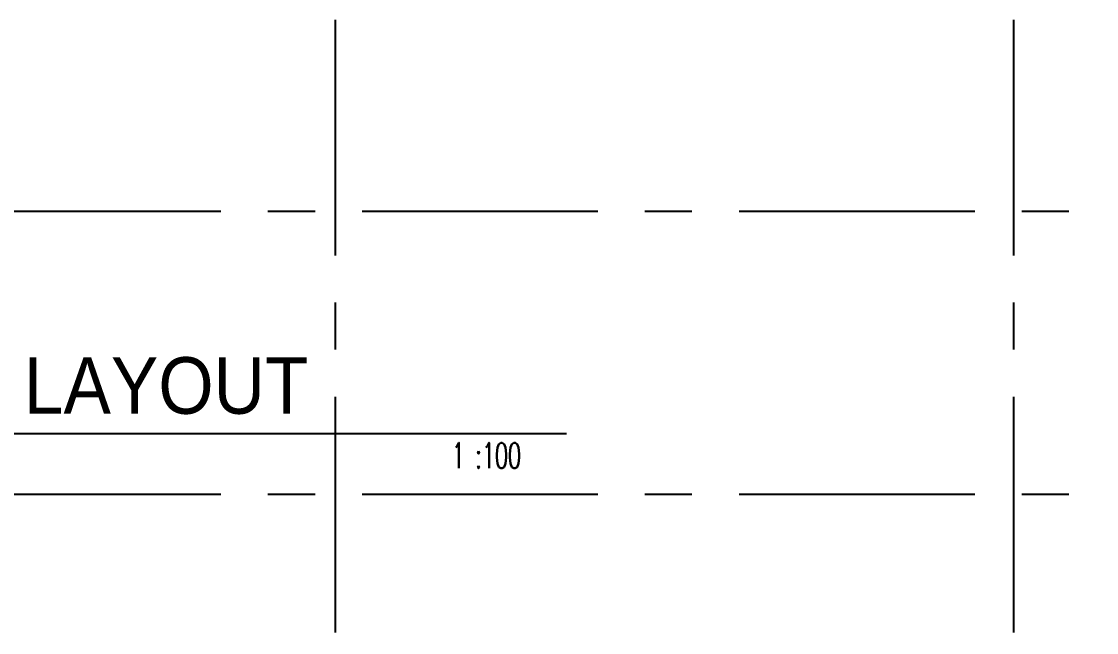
# Model space of a CAD drawing. Extents: x 417877.3 to 417955.8, y 43396.6 to 43486.9.
# Drawn here: x 417933 to 417944.4, y 43408.7 to 43415.18 of the extents above; entities that cross this region are included whole.
import ezdxf

# ---------------------------------------------------------------- set-up
doc = ezdxf.new("R2010")
doc.units = 0
doc.header["$MEASUREMENT"] = 0
doc.linetypes.add('CENTERX2', pattern=[4, 2.5, -0.5, 0.5, -0.5])
for name, color, linetype in [('AXES', 11, 'CENTERX2'), ('CER', 2, 'CONTINUOUS'), ('CTXT', 6, 'CONTINUOUS'), ('E-TXT', 2, 'CONTINUOUS')]:
    doc.layers.add(name, color=color, linetype=linetype)
doc.styles.add('ROMANS', font='ROMANS.shx', dxfattribs={"width": 0.6})
doc.styles.add('TTXT', font='ARIAL.TTF', dxfattribs={"width": 0.6})

msp = doc.modelspace()

# ---------------------------------------------------------------- linework, layer by layer
at = {"layer": 'AXES'}
for p, q in [((417936.328, 43408.695), (417936.328, 43486.234)), ((417943.528, 43408.695), (417943.528, 43486.234)), ((417955.111, 43413.159), (417878.039, 43413.159)), ((417955.111, 43410.159), (417878.529, 43410.159)), ((417955.111, 43410.159), (417878.529, 43410.159))]:
    msp.add_line(p, q, dxfattribs=at)
at = {"layer": 'CER', "color": 6}
msp.add_line((417917.223, 43410.806), (417938.778, 43410.806), dxfattribs=at)

# ---------------------------------------------------------------- texts
at = {"layer": 'CTXT', "style": 'TTXT', "width": 0.9}
msp.add_text('GROUND FLOOR PART-2 H.V.A.C SYSTEM LAYOUT', height=0.6, dxfattribs=at).set_placement((417917.516, 43411.015))
at = {"layer": 'E-TXT', "style": 'ROMANS', "width": 0.6}
msp.add_text('1 :100', height=0.27, dxfattribs=at).set_placement((417937.562, 43410.437))

doc.saveas('drawing.dxf')
